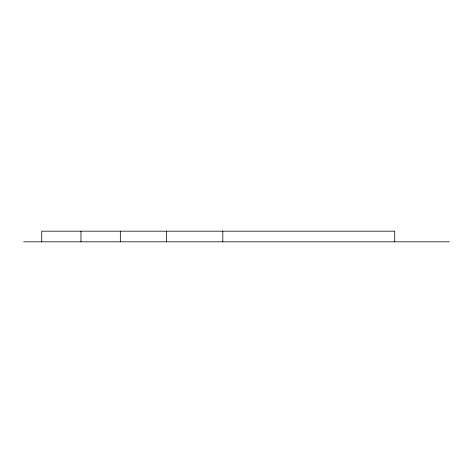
<?xml version="1.0" encoding="UTF-8"?>
<svg xmlns="http://www.w3.org/2000/svg" width="473" height="473" viewBox="0 0 473 473"><rect width="100%" height="100%" fill="white"/><g stroke="black" fill="none" stroke-linecap="round" stroke-linejoin="round"><path stroke-width="0.71" d="M23.65 241.821L449.35 241.821M394.713 241.821L394.713 231.179L41.742 231.179L41.742 241.821M222.813 231.179L222.813 241.821M166.531 231.179L166.531 241.821M120.337 231.179L120.337 241.821M80.978 231.179L80.978 241.821"/></g></svg>
